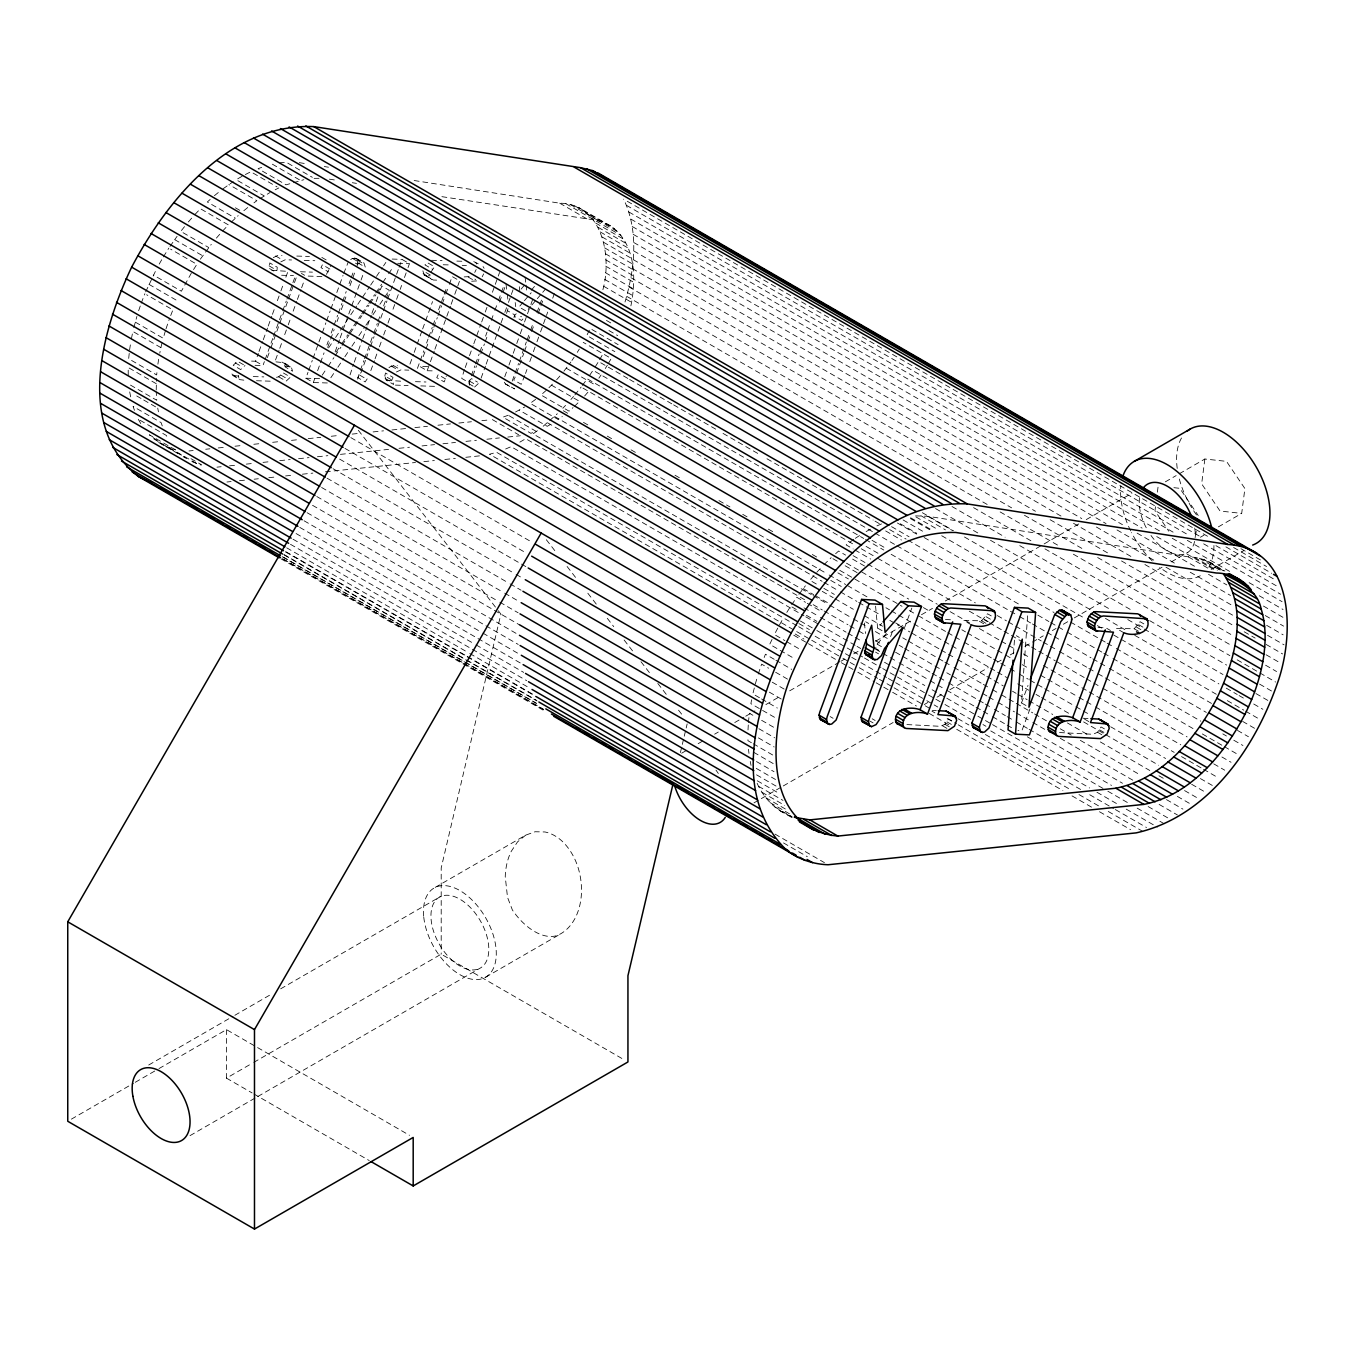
<?xml version="1.0" encoding="UTF-8"?>
<svg xmlns="http://www.w3.org/2000/svg" width="1355" height="1355" viewBox="0 0 1355 1355"><rect width="100%" height="100%" fill="white"/><g stroke="black" fill="none" stroke-linecap="round" stroke-linejoin="round"><path stroke-width="0.75" stroke-dasharray="5 3.75" d="M156.232 390.003L156.486 378.435M602.89 289.682C612.206 256.569 602.433 203.69 559.751 203.199L411.801 180.164M625.011 301.996C634.699 268.883 639.069 231.231 623.622 199.151M630.888 305.857C636.427 278.74 635.834 243.612 610.868 226.082L578.958 207.688M748.011 729.972L748.299 724.485M1013.472 653.855L1014.675 636.969M1025.989 705.515L1021.501 702.94L1027.7 614.442M129.216 353.418L128.657 358.77L156.672 374.945L157.044 371.372M748.4 722.638L749.383 713.238L752.872 715.271M1155.493 506.668L1154.968 510.801L1168.772 531.194M1157.373 492.17L1158.186 485.971M1204.866 459.006L1201.648 483.854L1220.059 511.038L1241.688 513.393L1244.906 488.562L1226.495 461.361L1204.866 459.006L1177.935 474.555M1195.55 536.207L1196.346 530.008M129.606 349.844L130.724 342.544M157.891 364.19L159.009 356.89M131.384 338.869L132.875 331.45L160.889 347.625L159.771 353.181M751.652 699.756L750.856 703.652L775.365 717.794M357.161 265.851L357.822 262.87L356.45 258.517L352.419 258.382L350.115 260.025M469.457 385.193L469.829 379.756M506.533 313.445L508.718 306.281M514.002 317.748L514.646 314.868L507.177 310.549M384.82 375.962L385.498 373.015L392.967 377.334L392.289 380.281L393.661 384.498L386.192 380.179L384.82 375.962L392.289 380.281M273.846 271.034L269.357 268.442L269.781 262.921L277.25 267.223L276.827 272.762M350.064 374.878L353.57 364.122M357.534 379.197L359.634 372.337M445.66 378.993L438.19 374.674L436.75 377.605L444.22 381.924L446.337 376.046M326.436 274.371L330.603 266.037M680.413 752.584L681.853 746.436M682.327 744.386L683.784 738.255M684.258 736.205L685.698 730.057M686.189 728.008L687.154 723.926M133.823 327.707L136.889 316.426M160.889 347.625L162.295 342.002M754.312 687.984L752.838 693.896L759.833 697.944M165.446 330.705L163.227 338.259L135.212 322.084M755.294 684.038L757.631 676.094M138.65 310.752L140.581 305.078M166.004 328.825L169.24 319.357M758.224 674.113L761.612 664.153L768.607 668.201M251.556 361.108L255.502 361.226L258.331 353.418M259.025 351.453L262.565 341.697M263.276 339.749L267.511 328.029M268.205 326.064L271.745 316.308M272.44 314.343L274.557 308.483M277.385 300.675L280.214 292.866M280.908 290.902L283.026 285.041M285.854 277.233L287.971 271.373L270.424 270.238M255.079 365.291L262.972 365.545L264.377 361.633M265.089 359.685L272.863 338.191M273.558 336.243L282.026 312.802M282.738 310.837L286.261 301.081M286.972 299.116L295.441 275.692M267.358 357.652L270.187 349.844M270.881 347.879L287.819 300.996M288.53 299.049L296.288 277.555M275.522 360.007L279.062 350.234M279.774 348.286L281.891 342.425M284.702 334.617L287.531 326.809M288.242 324.844L290.36 318.984M293.171 311.176L296.711 301.403M297.406 299.455L300.946 289.682M301.64 287.734L303.757 281.874M327.334 382.974L313.327 382.533L305.874 378.214L308.008 372.286M308.72 370.305L312.294 360.43M313.005 358.448L321.592 334.719M322.304 332.737L325.878 322.863M326.589 320.881L330.163 310.989M330.874 309.008L343.018 275.404M343.73 273.422L348.066 262.514M313.327 382.533L314.767 378.57M317.629 370.66L319.763 364.732M320.474 362.75L324.048 352.876M326.911 344.966L328.333 341.003M331.196 333.093L333.347 327.165M334.058 325.183L337.632 315.309M338.344 313.327L341.917 303.435M342.629 301.454L346.203 291.579M349.065 283.669L350.488 279.706M351.199 277.741L354.062 269.831M327.673 347.456L334.143 329.536M337.022 321.575L338.462 317.595M341.325 309.634L343.493 303.672M344.204 301.674L347.083 293.713M349.963 285.753L352.114 279.774M352.842 277.792L355.721 269.831M335.142 351.775L339.444 339.834M340.173 337.835L348.083 315.935M348.794 313.954L360.311 282.094M361.023 280.112L363.191 274.133M354.282 362.158L357.805 352.385M358.516 350.437L362.039 340.664M362.75 338.716L366.985 326.995M367.696 325.048L371.219 315.275M371.931 313.327L375.454 303.554M376.165 301.606L379.688 291.833M380.399 289.885L381.805 285.973L389.275 290.275L386.463 298.1M360.345 370.372L363.868 360.616M364.58 358.652L373.048 335.21M373.743 333.262L377.283 323.489M377.994 321.542L380.806 313.733M383.634 305.908L385.752 300.048M365.477 360.379L361.192 372.252L357.72 377.605L365.189 381.924L368.662 376.571M366.206 358.398L369.779 348.489M370.491 346.507L374.065 336.616M374.793 334.634L382.669 312.836M383.38 310.854L386.954 300.962M387.666 298.981L398.404 269.272M399.115 267.291L401.978 259.364L409.447 263.683L408.024 267.646M370.813 370.626L374.387 360.718M375.098 358.753L378.672 348.845M379.4 346.863L382.974 336.955M383.685 334.973L387.259 325.081M387.987 323.1L390.138 317.155M393.001 309.228L395.863 301.318M396.575 299.336L399.437 291.41M400.148 289.428L401.588 285.465M404.451 277.538L407.313 269.628M409.955 364.105L413.478 354.349M414.19 352.385L421.947 330.908M422.658 328.943L432.533 301.606M417.425 368.425L419.542 362.564M420.236 360.616L423.776 350.843M426.605 343.035L428.011 339.123M428.722 337.175L432.245 327.402M432.956 325.454L435.768 317.629M438.597 309.821L443.542 296.152M444.237 294.187L447.065 286.379M423.217 356.619L425.335 350.759M426.046 348.811L428.858 341.003M431.686 333.195L433.092 329.282M433.803 327.334L437.326 317.561M438.038 315.613L441.561 305.84M442.272 303.893L445.101 296.068M445.795 294.12L448.624 286.312M449.335 284.347L452.163 276.539L459.633 280.841L454.687 294.526M427.706 366.646L419.694 366.392L427.164 370.711L434.21 351.165M434.921 349.217L450.453 306.247M451.147 304.282L453.976 296.474M464.511 369.492L461.699 378.384L469.169 382.703M465.222 367.51L468.796 357.618M469.524 355.637L473.098 345.728M473.81 343.747L480.974 323.947M481.686 321.965L484.548 314.038M485.259 312.057L488.122 304.147M492.424 292.257L494.558 286.312M495.286 284.33L499.572 272.457M471.269 375.792L474.843 365.884M475.554 363.902L479.128 354.011M479.856 352.029L482.719 344.102M485.581 336.175L487.004 332.212M487.715 330.247L490.578 322.321M491.306 320.339L494.168 312.412M494.88 310.43L497.742 302.521M498.454 300.539L503.467 286.667M472.929 375.775L476.52 365.816M477.248 363.834L480.127 355.857M480.839 353.875L484.429 343.916M485.158 341.934L488.037 333.957M499.538 302.114L502.417 294.154M503.145 292.155L505.296 286.176M481.11 378.096L485.429 366.155M486.157 364.156L504.128 314.394M504.856 312.395L507.735 304.435M508.447 302.436L510.615 296.474M511.326 294.475L513.494 288.496M504.738 376.775L508.277 366.985M508.989 365.037L512.512 355.247M513.223 353.299L516.052 345.474M516.763 343.509L519.592 335.684M520.286 333.736L523.826 323.964M524.537 321.999L530.195 306.349M530.889 304.401L533.023 298.523M512.207 381.094L514.324 375.216M515.035 373.269L518.575 363.479M519.287 361.531L526.35 341.968M527.061 340.003L529.89 332.178M530.584 330.23L532.718 324.353M536.953 312.615L539.07 306.755M539.781 304.79L541.898 298.93M516.611 373.133L523.775 353.333M524.487 351.351L527.349 343.442M528.06 341.46L530.923 333.533M531.634 331.552L533.785 325.607M538.087 313.733L540.239 307.788M540.95 305.807L543.812 297.88M524.792 375.471L521.235 384.278L513.765 379.976L515.188 377.096M525.52 373.489L526.943 369.525M529.805 361.616L532.667 353.689M533.379 351.707L536.241 343.78M536.97 341.799L539.832 333.889M540.543 331.907L547.691 312.09M552.705 298.236L555.567 290.309M886.373 633.513L877.092 644.116L875.516 648.368L881.478 651.823M890.591 636.545L893.487 628.754M904.479 627.89L911.83 608.09M1021.501 702.94L1028.005 685.427M1030.003 708.834L1021.941 730.582L1017.961 730.379M141.225 303.181L144.866 293.73M170.696 315.579L172.881 309.905L146.628 294.746M764.169 657.531L765.44 654.211L774.196 659.275M145.679 291.85L156.265 269.543M589.323 330.23L586.817 335.464L614.831 351.639M772.045 639.441L769.708 644.336L778.464 649.384M474.741 272.457L476.164 269.594M482.211 276.776L483.633 273.896M430.992 272.067L434.515 266.766L427.045 262.447L424.962 264.886L432.431 269.188M971.23 624.774L963.761 620.455L981.613 620.81L987.507 613.747L994.977 618.066M1123.837 632.734L1116.368 628.432L1134.203 628.771L1140.097 621.725L1147.566 626.027M906.902 724.569L940.455 726.331L944.926 724.298L948.466 718.98L955.936 723.299M1059.508 732.547L1093.062 734.291L1097.516 732.259L1101.056 726.957L1108.526 731.26M777.77 628.127L774.383 634.547L784.884 640.61M159.213 264.089L162.312 258.686M191.36 273.066L181.384 291.223L153.369 275.048M599.587 359.736L602.687 354.332M608.31 363.563L611.207 358.499L583.209 342.341M779.447 624.909L783.071 618.608M163.345 256.891L168.85 248.117M193.562 269.56L196.865 264.293L170.595 249.134M577.264 352.368L579.33 349.065M595.252 366.799L598.554 361.531L627.839 378.435M605.279 368.526L607.345 365.24M786.815 612.375L790.676 606.227L797.672 610.275M322.202 375.166L326.877 368.17M328.046 366.426L333.889 357.669M335.058 355.925L340.901 347.185M342.07 345.423L349.082 334.939M350.251 333.195L361.937 315.698M363.106 313.954L368.95 305.214M370.118 303.452L375.962 294.713M377.13 292.968L381.805 285.973M330.84 377.723L336.684 368.983M337.852 367.239L343.696 358.482M344.864 356.738L350.708 347.998M351.877 346.253L357.72 337.497M358.889 335.752L364.732 327.012M365.901 325.268L371.744 316.511M372.913 314.767L378.756 306.027M379.925 304.265L389.275 290.275M328.571 347.947L334.414 339.224M335.583 337.48L349.607 316.528M350.776 314.783L356.619 306.061M357.788 304.316L369.492 286.854M370.66 285.109L375.335 278.131M376.504 276.386L382.347 267.663M383.516 265.919L385.853 262.43M336.04 352.266L340.715 345.288M341.883 343.543L347.727 334.804M348.896 333.059L360.582 315.613M361.751 313.869L367.595 305.129M368.763 303.385L374.607 294.662M375.775 292.917L381.636 284.194M382.804 282.45L387.479 275.471M388.648 273.727L393.323 266.732M170.002 246.424L177.082 236.312M200.337 259.178L211.278 244.374M571.946 360.447L574.114 357.246M589.561 375.42L593.05 370.305L873.145 532.007M598.859 378.214L601.044 375.013M791.693 604.737L796.774 597.25L805.531 602.314M563.917 371.185L570.862 362.039M582.379 385.413L587.24 378.824L863.677 538.426M798.908 594.371L805.395 585.817M184.534 226.624L180.74 231.366L208.738 247.542M574.825 394.983L581.16 387.056M516.204 313.75L514.155 316.172L521.624 320.491L523.674 318.052L520.676 316.325M243.477 364.681L237.515 361.226L233.196 365.257L240.665 369.576L244.984 365.528M276.471 377.3L278.69 376.809L283.009 372.761L287.48 375.352M278.69 376.809L286.159 381.111L290.478 377.08M521.116 289.106L525.13 284.364M531.262 290.258L535.259 285.499M473.098 386.175L467.136 382.72L471.489 378.638L477.468 382.093M474.606 387.039L478.959 382.957M523.081 302.233L519.033 306.975L526.502 311.294L530.55 306.552M524.436 300.658L531.194 292.748M531.905 304.96L535.97 300.217M537.325 298.642L541.373 293.883M542.728 292.307L545.438 289.14M188.379 221.932L192.325 217.41M216.394 238.107L220.34 233.568M556.617 379.823L561.546 374.149M570.895 399.505L573.521 396.49M584.632 395.999L588.324 391.747M813.982 575.502L809.85 580.262L816.845 584.31M882.088 630.668L877.617 628.076L881.715 623.385M194.985 214.463L200.405 208.721L228.402 224.896L221.644 232.061M548.944 387.733L555.347 381.161M562.85 408.278L565.56 405.399M816.76 572.318L822.451 566.288M231.18 222.203L238.175 215.631M543.169 426.249L557.328 413.749M574.351 406.432L579.55 401.368L551.536 385.193M823.874 564.781L831.157 557.667M210.161 199.456L207.332 201.98L235.347 218.155M546.336 390.257L541.035 394.983L569.049 411.158L573.029 407.618M835.629 553.704L838.61 551.045L845.605 555.093M214.412 195.679L220.154 191.021M243.849 210.686L248.168 207.179M223.05 188.785L233.246 181.638M253.961 202.827L256.874 200.692L228.86 184.534M535.648 399.352L530.195 403.35L558.209 419.525L562.291 416.527M537.393 430.704L533.04 433.905L811.289 594.557M853.802 539.307L846.164 544.913L853.176 548.961M357.822 262.87L365.291 267.189L363.919 262.836L359.888 262.701L357.585 264.344L353.096 261.752M273.304 257.619L277.758 255.468L281.992 255.587M280.773 261.921L285.228 259.77L291.562 259.974M388.97 367.679L391.256 366.053L397.405 365.698M396.439 371.981L400.928 369.881L408.82 370.135M525.706 835.137L517.559 841.862L511.157 851.499A56.47 40.87 77.9 0 0 505.246 876.685L507.515 897.332L512.41 910.035A51.49 29.725 60 0 0 556.736 935.628C565.255 932.46 571.59 925.262 575.587 917.284A56.47 40.87 77.9 0 0 581.498 892.115C581.888 874.314 576.231 855.92 563.832 842.844A49.237 35.636 77.9 0 0 544.981 831.97L535.073 831.75L525.706 835.137L434.125 887.999M259.787 198.779L270.052 192.495M855.344 538.308L859.968 535.276M242.037 176.319L236.177 179.724L264.174 195.899M515.561 411.988L524.724 406.957M519.846 442.12L525.723 438.715L805.818 600.417M549.978 424.725L547.234 426.317L519.219 410.142M866.133 531.567L873.839 527.451M681.667 753.194L687.171 750.026M698.147 743.675L703.635 740.508M714.627 734.173L718.285 732.056M734.766 722.537L743.912 717.252M745.741 716.202L754.904 710.918M765.88 704.583L780.531 696.114M789.677 690.83L839.118 662.307M840.947 661.24L844.605 659.123M853.752 653.838L859.256 650.671M875.72 641.169L912.338 620.014M921.485 614.73L932.477 608.395M945.299 600.993L1042.317 544.981M1044.146 543.931L1078.936 523.843M1086.253 519.609L1132.018 493.186M148.711 1065.013L233.026 1016.335M234.855 1015.285L271.508 994.113M280.671 988.828L440.138 896.756M1165.368 481.821L1176.14 475.605M71.392 1119.145L133.434 1083.339M135.246 1082.289L157.146 1069.654M158.975 1068.587L226.471 1029.631L255.756 1046.534M226.471 1029.631L226.471 1078.14L251.945 1063.421M253.775 1062.371L441.205 954.157L624.282 1059.847M1200.395 537.241L1203.985 535.174M1218.348 526.875L1241.688 513.393M753.973 802.854L759.477 799.687M761.307 798.62L781.445 787.001M783.275 785.951L893.114 722.52M924.229 704.566L927.887 702.449M937.05 697.164L942.538 693.997M949.855 689.763L988.303 667.575M997.449 662.29L1001.125 660.173M1010.271 654.888L1013.93 652.771M1024.922 646.437L1043.231 635.851M1052.378 630.566L1056.036 628.466M1063.37 624.232L1072.516 618.947M1074.346 617.897L1162.217 567.152M1171.364 561.868L1187.844 552.366M190.022 1135.642L256.01 1097.533M257.84 1096.483L479.619 968.435A40.938 23.628 60 0 0 468.339 905.53A40.938 23.628 60 0 0 431.686 923.839A40.938 23.628 60 0 0 479.619 968.435M485.632 977.192L561.038 933.663M1211.116 569.456L1243.636 550.689M245.34 174.541L250.811 171.763L277.081 186.922M275.167 189.785L278.825 187.939M505.618 448.996L511.072 446.659L803.972 615.78M876.922 525.892L882.647 523.437M261.684 167.393L258.094 168.647L286.091 184.822L303.859 179.707M464.172 276.911L470.405 276.539M471.642 281.23L477.875 280.858L474.894 279.13M279.316 162.888L286.108 162.177L312.361 177.336M188.972 450.978L193.155 450.538M205.706 449.25L209.89 448.81M218.257 447.946L226.624 447.082M234.991 446.218L241.275 445.558M253.825 444.271L260.109 443.61M272.66 442.306L278.944 441.662M291.494 440.358L299.861 439.494M308.229 438.63L320.779 437.326M331.247 436.259L339.614 435.378M352.164 434.091L360.532 433.227M373.099 431.923L383.55 430.839M391.917 429.975L406.568 428.451M414.935 427.587L427.486 426.3M437.953 425.216L450.504 423.912M458.871 423.048L471.438 421.744M481.889 420.66L490.256 419.796M216.969 467.153L221.153 466.713M229.537 465.849L235.804 465.205M246.271 464.121L252.538 463.461M263.006 462.377L271.373 461.513M279.74 460.649L290.207 459.565M298.574 458.701L309.042 457.617M317.409 456.754L327.876 455.67M340.427 454.365L388.546 449.386M399.014 448.302L409.464 447.235M422.032 445.93L434.582 444.626M442.95 443.763L455.5 442.458M465.968 441.374L476.418 440.29M486.885 439.223L499.436 437.919M507.803 437.055L520.371 435.751M226.929 482.007L231.112 481.567M239.496 480.703L245.78 480.06M254.164 479.196L258.348 478.755M268.832 477.671L275.116 477.028M285.6 475.944L293.984 475.063M302.368 474.199L312.836 473.115M325.403 471.811L415.511 462.495M423.895 461.632L434.379 460.548M444.846 459.464L455.331 458.38M465.798 457.296L480.466 455.771M314.106 178.352L319.052 178.301M1220.127 570.133C1211.878 561.546 1200.09 557.074 1188.301 556.837L927.853 516.306L914.032 515.815L938.541 529.957M296.779 256.061L309.448 256.451M392.137 259.059L401.978 259.364M431.5 260.296L442.069 260.634M456.855 261.092L463.19 261.295M304.248 260.363L314.8 260.702M397.625 263.31L409.447 263.683M443.204 264.75L449.538 264.936M462.207 265.343L466.442 265.478M300.42 271.762L312.446 272.135M430.314 275.031L422.845 270.712L424.166 275.065L429.874 275.844M281.637 275.251L293.476 275.624M321.914 276.522L305.874 276.014L301.403 273.422M424.166 275.065L433.397 280.028L439.325 280.214M275.963 361.87L283.788 362.683L291.257 366.985L292.595 371.202L285.126 366.9L283.788 362.683M285.431 366.24L291.257 366.985M427.164 370.711L433.16 370.897M238.446 376.097L232.45 375.352L231.349 373.624L239.92 379.654L245.916 380.416M253.233 376.571L263.802 376.893M305.874 378.214L319.865 378.655M400.64 381.195L386.192 380.179M415.426 381.67L425.995 381.991M256.468 380.738L273.371 381.28M395.423 385.108L408.109 385.514M420.778 385.904L437.682 386.446M945.451 619.506L953.412 619.913M1098.041 627.467L1106.002 627.89L1110.49 630.482M932.409 710.376L936.322 710.596M1083.035 718.252L1088.912 718.557M441.899 196.661L593.863 219.883L602.823 222.068L610.868 226.082M1173.904 487.681L1179.815 488.325L1198.227 515.51M299.286 162.668L305.536 163.633M324.302 166.546L328.469 167.207M329.384 179.165L335.634 180.13M352.3 182.722L356.467 183.365M165.7 446.218L175.202 449.572M191.868 461.598L201.268 465.155M504.314 382.212L505.398 383.939L514.68 388.868L512.868 388.241M473.759 261.634L478.552 263.988M791.235 816.303C775.738 810.713 763.543 797.976 757.022 783.021M175.574 449.962L149.321 434.803L163.853 445.422M1240.926 548.673L1262.894 561.36M1233.626 547.522L1266.586 566.542M627.28 201.268L1207.61 536.309M1225.919 546.878L1271.684 573.301M626.45 205.333L1201.275 537.207M1215.926 545.659L1274.513 579.483M628.822 211.956L1189.013 535.377M1203.663 543.846L1278.714 587.172M630.736 219.019L1176.292 533.989M1187.268 540.34L1280.627 594.235M632.192 226.488L1161.269 531.939M1172.244 538.274L1230.831 572.098M1249.141 582.667L1282.084 601.688M1208.474 561.597L1224.903 571.065M1204.036 559.7L1223.531 570.862M1199.361 558.277L1220.381 570.421M1194.466 557.362L1217.23 570.489M633.175 234.313L1142.096 528.128M1156.747 536.597L1213.504 569.354M1259.269 595.777L1283.066 609.513M1188.301 556.837L1209.304 568.965M574.808 205.909L614.493 228.741M589.848 215.648L617.863 231.824M570.438 204.571L598.453 220.746M633.683 242.46L1122.465 524.673M1137.116 533.125L1195.686 566.949M1208.508 574.334L1226.817 584.92M1263.436 606.058L1283.575 617.677M565.865 203.707L620.929 235.313M595.675 223.033L623.69 239.208M559.751 203.199L587.748 219.358M598.131 227.318L626.146 243.477M633.7 250.912L1106.019 523.606M1116.994 529.941L1175.581 563.765M1190.232 572.233L1230.492 595.472M1265.282 615.56L1283.592 626.129M600.248 231.942L628.263 248.117M602.027 236.922L630.041 253.097M603.466 242.223L631.481 258.382M633.242 259.635L1081.764 518.575M1096.398 527.027L1154.985 560.851M1165.961 567.203L1233.711 606.312M1266.654 625.332L1283.134 634.834M604.567 247.813L632.565 263.988M632.311 268.561L1062.523 516.949M1073.499 523.284L1132.086 557.108M1144.89 564.51L1234.591 616.305M1267.552 635.326L1284.032 644.828M605.295 253.673L633.31 269.848M605.668 259.787L633.683 275.963M630.905 277.69L1035.474 511.275M1050.125 519.727L1108.712 553.551M1121.517 560.953L1235.015 626.484M1244.178 631.769L1255.153 638.103M1266.146 644.438L1282.626 653.957M605.685 266.139L633.7 282.297M605.346 272.66L633.361 288.835M629.025 286.955L1011.626 507.854M1024.448 515.256L1083.035 549.08M1097.669 557.532L1233.152 635.749M1266.095 654.77L1280.746 663.222M604.635 279.367L632.649 295.542M626.688 296.322L987.338 504.551M1000.142 511.936L1058.729 545.76M1073.38 554.229L1230.814 645.115M1265.587 665.203L1276.579 671.538M603.585 286.21L631.599 302.368M973.567 507.634L1033.967 542.525M1044.959 548.86L1229.849 655.617M1237.183 659.834L1275.631 682.039M952.04 506.533L1005.122 537.19M1019.773 545.642L1133.271 611.173M1149.751 620.692L1226.631 665.085M1259.591 684.106L1272.396 691.507M1138.623 624.655L1146.093 628.974M935.577 508.582L979.513 533.955M990.488 540.289L1111.32 610.055M1127.783 619.574L1142.434 628.026M1144.264 629.076L1222.989 674.519M1255.933 693.557L1268.754 700.958M606.43 320.424L613.425 324.472M1136.523 627.128L1143.993 631.43M1134.203 628.771L1140.182 632.226M608.937 330.535L617.694 335.6M922.365 512.698L953.48 530.669M964.472 537.003L1090.792 609.936M1105.426 618.388L1125.565 630.024M1134.728 635.309L1218.924 683.919M1226.258 688.154L1237.234 694.488M1239.063 695.555L1244.567 698.723M1253.714 704.007L1262.877 709.292M927.853 516.306L952.362 530.449M920.96 515.73L945.468 529.873M591.898 329.502L618.151 344.661M910.594 517.762L932.562 530.449M941.708 535.733L1084.508 618.185M1097.33 625.57L1102.818 628.754M1113.793 635.088L1119.298 638.256M1121.127 639.323L1216.316 694.268M1227.308 700.62L1243.771 710.139M1245.601 711.189L1260.252 719.64M910.408 518.559L929.666 529.686M903.091 519.947L924.093 532.075M900.279 523.758L916.759 533.277M924.076 537.495L1054.055 612.545M1070.535 622.064L1105.324 642.135M1107.154 643.202L1114.471 647.419M1116.3 648.486L1211.505 703.431M1242.62 721.402L1255.441 728.804M897.383 522.979L916.641 534.107M468.186 277.047L475.656 281.349M272.372 164.192L300.387 180.367M891.573 526.655L909.07 536.766M629.668 379.502L671.775 403.807M673.604 404.857L715.711 429.162M723.028 433.397L759.647 454.535M766.964 458.769L873.145 520.066M874.974 521.116L882.308 525.35M889.625 529.585L906.105 539.087M907.935 540.154L1019.604 604.618M1037.913 615.187L1048.889 621.538M1050.718 622.589L1065.369 631.04M1067.198 632.107L1101.988 652.178M1103.817 653.245L1111.134 657.463M1112.963 658.53L1206.34 712.425M1237.454 730.396L1248.446 736.73M885.662 530.94L901.431 540.035M874.974 533.074L895.113 544.693M896.942 545.76L1008.611 610.224M1010.44 611.274L1017.774 615.509M1019.604 616.559L1030.579 622.91M1032.408 623.961L1045.23 631.362M1047.059 632.412L1052.547 635.597M1054.376 636.647L1059.881 639.814M1067.198 644.048L1090.995 657.785M1092.824 658.852L1107.475 667.304M1109.305 668.354L1200.835 721.199M1222.803 733.885L1226.461 736.002M1233.795 740.22L1242.942 745.504M423.099 273.287L431.635 279.384M425.927 275.709L433.397 280.028M872.01 540.323L886.018 548.419M865.506 539.476L883.816 550.045M891.133 554.28L975.346 602.89M997.314 615.577L1006.477 620.861M1008.306 621.928L1013.794 625.095M1015.623 626.146L1041.25 640.949M1043.079 641.999L1048.584 645.166M1050.413 646.233L1057.73 650.451M1059.559 651.518L1087.015 667.371M1088.861 668.422L1096.178 672.656M1098.007 673.706L1103.495 676.873M1105.324 677.94L1193.196 728.668M1202.359 733.953L1222.498 745.589M1224.327 746.639L1238.961 755.091M566.288 368.221L594.303 384.397M866.065 546.387L878.311 553.467M986.034 616.694L993.503 620.996M1016.318 635.715L1019.299 637.443M983.933 619.15L991.403 623.469M582.989 388.123L853.938 544.541M861.255 548.775L875.906 557.227M877.735 558.294L952.785 601.62M969.265 611.139L987.575 621.708M989.404 622.758L1002.226 630.16M1004.055 631.21L1009.543 634.377M1011.372 635.444L1029.681 646.013M1031.511 647.063L1036.998 650.248M1038.828 651.298L1044.332 654.465M1046.162 655.532L1055.308 660.817M1057.137 661.867L1084.593 677.72M1086.439 678.77L1091.927 681.955M1093.756 683.005L1101.073 687.239M1102.902 688.289L1187.116 736.9M1221.905 756.988L1231.051 762.272M356.45 258.517L363.919 262.836M354.637 257.873L362.107 262.193M357.551 260.312L365.02 264.615M981.613 620.81L989.082 625.112M352.419 258.382L359.888 262.701M979.428 621.284L985.407 624.723M854.92 549.978L870.672 559.073M853.091 555.635L865.896 563.036M867.742 564.087L937.304 604.245M950.109 611.647L970.248 623.283M979.411 628.568L999.55 640.187M1001.379 641.237L1014.184 648.639M1023.347 653.923L1030.664 658.157M1043.486 665.559L1080.087 686.697M1081.917 687.747L1087.421 690.915M1089.251 691.982L1180.781 744.827M1213.724 763.847L1224.717 770.182M852.617 559.124L864.863 566.204M321.829 257.416L327.791 260.871M235.414 207.806L240.665 210.838M846.519 563.189L908.765 599.13M923.416 607.582L930.733 611.816M961.864 629.77L965.522 631.887M967.351 632.954L1003.953 654.092M1005.8 655.143L1013.117 659.377M1022.263 664.661L1029.597 668.879M1040.572 675.23L1046.06 678.398M1047.906 679.448L1077.191 696.368M1079.02 697.418L1093.671 705.87M1095.501 706.937L1174.209 752.381M1181.543 756.615L1201.682 768.234M1203.511 769.284L1218.145 777.753M832.918 558.683L838.169 561.715M845.164 565.763L857.427 572.826M329.892 269.069L322.422 264.75L321 267.613L328.469 271.932M563.324 410.768L570.641 414.986M583.463 422.387L588.951 425.555M607.26 436.124L614.577 440.358M631.057 449.86L638.391 454.094M674.993 475.232L682.327 479.467M718.929 500.605L729.922 506.939M742.726 514.341L750.06 518.575M768.37 529.144L773.857 532.312M812.306 554.5L817.793 557.667M839.761 570.353L902.007 606.295M909.324 610.529L916.641 614.747M918.47 615.814L945.942 631.667M947.772 632.717L953.259 635.885M955.089 636.952L962.406 641.169M964.252 642.236L991.708 658.09M993.537 659.14L999.025 662.307M1000.854 663.374L1008.188 667.592M1010.017 668.659L1017.334 672.876M1019.163 673.943L1028.326 679.228M1030.156 680.278L1042.96 687.679M1044.79 688.73L1074.092 705.65M1075.921 706.7L1081.409 709.868M1083.238 710.935L1090.555 715.152M1110.694 726.788L1165.622 758.495M1200.395 778.566L1213.216 785.968M837.881 572.86L848.382 578.924M505.398 383.939L511.377 387.378M1084.525 719.115L1089.014 721.707M1099.583 729.871L1107.052 734.173M554.568 416.459L827.329 573.944M829.158 574.994L845.639 584.513M847.468 585.563L869.436 598.249M885.916 607.751L889.574 609.869M891.404 610.936L896.891 614.103M898.721 615.153L942.657 640.525M944.503 641.576L949.99 644.76M951.82 645.81L959.137 650.044M960.966 651.094L988.439 666.948M990.268 667.998L995.756 671.182M997.585 672.232L1006.731 677.517M1017.724 683.852L1028.699 690.203M1036.033 694.421L1039.692 696.538M1041.521 697.605L1070.806 714.508M1083.627 721.91L1103.766 733.529M1105.595 734.596L1158.677 765.236M1191.638 784.274L1206.289 792.726M275.624 255.96L283.093 260.279M1097.516 732.259L1104.986 736.578M830.751 580.397L841.252 586.461M895.655 622.91L901.617 626.349M547.488 422.76L822.079 581.295M823.925 582.345L838.559 590.814M840.388 591.864L856.868 601.383M858.697 602.433L880.665 615.119M889.829 620.404L898.975 625.688M900.804 626.738L909.95 632.023M911.796 633.09L939.252 648.943M941.081 649.994L946.569 653.161M948.398 654.228L955.732 658.445M957.562 659.512L985.017 675.366M986.846 676.416L992.334 679.583M994.164 680.65L1003.327 685.935M1012.473 691.219L1016.131 693.337M1017.961 694.387L1027.124 699.671M1028.953 700.721L1052.75 714.475M1067.401 722.926L1089.369 735.613M1100.345 741.947L1149.785 770.487M1158.932 775.771L1164.419 778.939M1184.558 790.575L1197.38 797.96M469.44 381.077L476.909 385.379M269.103 265.885L276.572 270.187M823.857 588.358L834.358 594.422M822.231 591.356L833.206 597.691M835.036 598.741L853.345 609.31M864.321 615.661L882.63 626.23M902.769 637.849L906.427 639.966M908.257 641.017L943.046 661.105M944.875 662.172L952.192 666.389M954.039 667.456L981.494 683.31M983.323 684.36L990.641 688.594M992.47 689.644L999.804 693.879M1001.633 694.929L1007.121 698.096M1008.95 699.163L1014.438 702.33M1016.267 703.38L1032.747 712.899M1034.576 713.95L1047.398 721.351M1060.203 728.753L1071.195 735.088M1080.342 740.372L1140.758 775.263M1177.376 796.401L1192.027 804.853M865.693 621.759L868.691 623.486M803.176 588.595L813.678 594.659M815.439 595.675L827.685 602.738M813.119 595.624L827.77 604.076M829.599 605.126L851.567 617.812M853.396 618.862L858.901 622.047M860.73 623.097L868.047 627.331M875.364 631.549L888.186 638.95M899.161 645.302L902.837 647.402M904.666 648.469L939.438 668.54M946.772 672.774L950.431 674.892M952.26 675.942L987.033 696.03M988.879 697.08L996.196 701.314M998.025 702.364L1014.505 711.883M1016.335 712.933L1030.969 721.385M1032.815 722.452L1045.62 729.854M1060.271 738.306L1133.491 780.582M1166.452 799.602L1182.915 809.121M813.135 604.652L822.282 609.936M824.111 610.986L847.925 624.723M849.754 625.79L857.071 630.007M858.901 631.074L866.218 635.292M875.381 640.576L882.698 644.811M895.52 652.212L901.007 655.38M902.837 656.43L930.292 672.283M932.121 673.35L937.626 676.518M939.455 677.585L946.772 681.802M948.602 682.869L983.391 702.94M985.221 704.007L992.538 708.225M994.367 709.292L1005.359 715.626M1007.188 716.676L1014.505 720.911M1016.335 721.961L1027.327 728.312M1029.156 729.363L1122.516 783.275M1159.135 804.413L1177.444 814.982M492.356 419.576L518.609 434.735M807.275 603.314L821.282 611.41M877.092 644.116L884.561 648.418M393.458 365.562L400.928 369.881M174.643 239.598L202.657 255.773M391.256 366.053L398.726 370.372M803.972 607.853L818.623 616.305M820.452 617.355L846.079 632.158M847.908 633.208L853.396 636.393M855.225 637.443L862.559 641.677M875.364 649.062L880.869 652.246M882.698 653.296L897.332 661.748M899.161 662.815L928.463 679.719M930.292 680.786L944.926 689.238M946.772 690.288L974.228 706.141M976.057 707.208L981.545 710.376M983.374 711.426L990.708 715.66M992.538 716.71L1005.342 724.112M1007.172 725.162L1012.676 728.346M1027.31 736.798L1111.523 785.409M1148.142 806.547L1168.281 818.183M875.55 652.094L878.531 653.821M806.428 615.322L816.93 621.386M805.802 616.83L818.623 624.232M820.452 625.282L855.242 645.37M857.071 646.42L860.73 648.537M884.527 662.273L924.804 685.528M932.121 689.763L944.943 697.164M946.772 698.215L976.057 715.118M977.887 716.185L990.708 723.587M992.538 724.637L1106.036 790.168M1107.865 791.218L1128.004 802.854M1137.167 808.139L1164.623 823.992M385.091 378.468L392.56 382.771M982.968 724.552L985.966 726.28M800.365 621.013L815.016 629.465M816.845 630.515L851.634 650.603M853.464 651.653L862.61 656.938M864.439 658.005L880.919 667.507M882.749 668.574L888.236 671.741M890.066 672.791L895.57 675.976M897.4 677.026L926.685 693.929M928.514 694.996L934.002 698.164M935.831 699.214L943.165 703.448M944.994 704.498L970.62 719.302M990.759 730.921L1089.606 788M1096.94 792.235L1118.908 804.921M1126.225 809.138L1157.356 827.109M798.891 623.537L809.392 629.601M796.842 625.654L496.608 452.316L489.511 454.23L809.884 639.204M798.671 626.704L813.305 635.156M815.134 636.223L849.924 656.294M851.753 657.361L859.07 661.579M860.899 662.646L886.543 677.432M888.372 678.499L893.86 681.667M895.689 682.717L924.974 699.637M926.82 700.687L932.308 703.855M934.137 704.922L937.795 707.039M957.934 718.658L968.91 724.993M985.39 734.512L1080.596 789.474M1089.742 794.758L1113.539 808.495M1115.368 809.562L1146.499 827.515M359.753 375.183L367.222 379.485M811.713 640.254L840.998 657.175M842.844 658.225L848.332 661.392M850.161 662.46L857.478 666.677M859.307 667.744L877.617 678.313M879.446 679.363L892.267 686.765M894.097 687.815L923.382 704.736M925.211 705.786L930.716 708.953M947.179 718.472L956.342 723.756M958.171 724.806L1069.84 789.288M1078.986 794.572L1099.125 806.191M1108.288 811.476L1143.061 831.563M931.935 711.138L934.916 712.865M795.216 634.005L803.955 639.069M946.993 721.893L954.462 726.212M793.776 635.224L806.598 642.626M808.427 643.693L839.541 661.647M841.37 662.714L846.875 665.881M848.704 666.948L856.021 671.165M857.851 672.232L874.331 681.734M876.16 682.801L890.811 691.253M892.64 692.303L916.437 706.04M929.259 713.441L949.381 725.077M956.715 729.295L1062.896 790.609M1072.042 795.893L1092.181 807.512M1099.498 811.747L1130.629 829.7M944.926 724.298L952.396 728.6M942.623 725.874L950.092 730.193M786.645 641.626L798.891 648.706M148.931 284.347L176.929 300.522M281.976 362.056L289.445 366.375M284.872 364.393L292.341 368.712M780.209 650.4L794.216 658.479M775.941 660.275L791.71 669.37M280.976 375.183L288.446 379.502M255.502 361.226L262.972 365.545M872.18 718.777L875.161 720.504M870.096 721.165L873.077 722.893M775.619 672.249L787.865 679.312M235.211 362.835L242.681 367.154M350.793 437.597L532.024 542.237M772.231 682.192L784.477 689.272M830.124 716.575L833.122 718.302M232.45 375.352L239.92 379.654M769.301 692.134L781.547 699.197M344.932 448.37L526.18 553.009M761.578 698.96L777.347 708.055M339.631 459.108L526.35 566.915M333.042 468.711L514.273 573.351M516.103 574.401L523.437 578.636M761.629 720.318L775.636 728.414M327.029 478.18L508.277 582.819M510.107 583.886L521.082 590.221M758.902 728.719L774.654 737.814M156.215 383.668L128.2 367.493L128.234 375.945M758.41 737.882L774.179 746.978M321.609 487.478L502.857 592.101M504.687 593.168L519.321 601.62M751.432 742.726L747.943 740.711L747.926 737.154M753.194 743.743L774.196 755.87M130.487 385.108L156.74 400.267L156.232 392.12M316.782 496.523L498.03 601.163M499.86 602.23L518.152 612.799M136.72 395.965L141.97 398.997M143.715 400.013L155.96 407.076M753.719 752.313L774.721 764.44M312.548 505.313L519.016 624.57M756.496 761.561L774.01 771.673M756.276 768.404L775.534 779.515M307.094 512.698L517.61 634.242M756.547 774.823L777.55 786.95M140.039 420.27L166.292 435.429L167.918 438.275M757.293 780.785L778.295 792.912M304.062 520.777L518.237 644.438M758.512 786.273L783.021 800.415M190.97 458.668L201.472 464.731M169.375 447.794L197.39 463.969M153.809 438.918L185.042 457.448M158.654 442.458L181.418 455.602M183.162 456.618L186.668 458.634M761.95 792.269L784.697 805.412M299.794 527.4L481.025 632.023M482.854 633.09L519.473 654.228M765.829 797.722L786.832 809.85M770.131 802.634L789.389 813.745M774.84 806.953L792.353 817.065M779.938 810.697L792.421 817.861M296.101 533.548L521.285 663.543M293.019 539.205L474.25 643.845M476.079 644.895L523.674 672.385M290.495 544.32L526.655 680.667M286.701 547.827L467.949 652.466M469.779 653.516L530.195 688.391M286.21 551.908L465.612 655.481M467.441 656.531L535.174 695.64M775.009 834.104L824.433 862.644M285.295 551.773L536.089 696.572M283.754 554.398L464.985 659.038M466.814 660.088L536.394 700.247M783.529 842.946L807.326 856.682M284.414 555.093L463.816 658.666M465.646 659.733L537.037 700.958M283.432 557.176L536.072 703.042M282.196 556.702L536.665 703.601M283.466 559.209L462.885 662.781M464.714 663.831L543.423 709.292M282.314 558.667L461.716 662.239M463.546 663.306L544.1 709.8M281.044 558.87L543.846 710.545M257.586 1047.584L409.532 1135.321M226.471 1078.14L252.098 1092.926M253.927 1093.993L369.254 1160.574M546.353 539.747L555.431 551.451M567.084 566.475L577.45 579.855M587.833 593.219L596.894 604.906M607.277 618.27L613.747 626.637M624.113 640L633.192 651.687M640.966 661.714L650.044 673.418M657.819 683.445L668.184 696.809M678.55 710.172L683.75 716.863M358.33 430.263L496.98 609.073M498.284 610.749L500.876 614.086L441.205 867.911L441.205 954.157M483.041 266.562L484.108 268.324M475.571 262.26L476.638 264.005M138.278 419.254L141.547 424.945M162.278 425.927L161.093 422.608L133.078 406.449L135.466 413.072M750.264 761.442L751.026 765.372M157.722 408.092L158.45 411.818M129.707 391.917L130.791 397.523M748.468 749.281L748.976 753.397M525.079 277.182L525.808 283.127M526.045 285.092L527.01 293.019M519.304 286.735L519.778 290.681M515.205 302.572L515.696 306.586M506.025 284.194L507.007 292.223M507.244 294.238L508.227 302.267M238.548 375.437L238.819 377.943M864.422 622.995L865.506 633.462M875.567 606.108L877.617 628.076M1194.585 541.424A39.617 22.866 60 0 1 1150.531 534.818M1146.228 527.756A39.617 22.866 60 0 1 1139.928 495.676M1194.72 528.043A39.617 22.866 60 0 1 1195.144 537.579M715.965 770.114A39.617 22.866 60 0 1 718.319 773.502M1200.259 575.723A66.022 38.109 60 0 1 1159.643 567.338M1152.258 560.936A66.022 38.109 60 0 1 1131.51 532.566M1130.646 530.838A66.022 38.109 60 0 1 1120.873 485.734M1213.945 545.506A66.022 38.109 60 0 1 1207.678 568.846M1196.516 514.917A66.022 38.109 60 0 1 1178.596 476.045M1177.224 468.407A66.022 38.109 60 0 1 1181.882 437.394M508.277 415.257L502.891 417.154L530.889 433.312L536.292 431.432L508.277 415.257M423.776 917.233A51.49 29.725 60 0 0 482.041 978.75A51.49 29.725 60 0 0 473.81 901.803A51.49 29.725 60 0 0 423.776 917.233"/><path stroke-width="1.5" d="M279.215 557.82L138.261 476.435C74.745 426.181 102.269 328.892 131.655 267.138C167.58 199.388 229.656 123.305 313.767 126.608L580.584 167.681L592.525 170.595L608.107 179.487M785.748 849.314C727.737 791.557 758.58 695.928 791.218 633.005C827.651 569.998 887.779 500.147 967.318 503.925L1227.765 544.456C1295.346 548.623 1294.584 635.834 1277.46 683.089C1254.832 748.722 1207.61 816.963 1136.117 832.885L828.091 864.744C812.814 864.219 797.621 859.07 785.748 849.314L551.417 714.034M794.301 817.234L809.85 819.894L1115.859 788.22C1162.522 778.871 1195.804 738.475 1216.875 698.265C1234.828 660.783 1248.768 611.207 1223.413 573.859C1239.131 581.989 1257.525 589.815 1261.166 609.039C1264.266 619.133 1265.299 629.753 1265.079 640.288C1264.249 666.152 1256.339 691.372 1244.889 714.441C1223.819 754.65 1190.52 795.046 1143.874 804.396L837.864 836.069C758.343 828.227 769.996 722.571 793.454 670.386C821.994 605.295 877.396 530.499 955.851 532.481L1216.316 573.013C1229.798 573.182 1243.162 579.246 1251.41 590.035M1013.015 660.19L1008.035 729.854L1015.505 734.173L1029.41 734.901L1071.212 622.233L1071.957 619.201L1070.704 614.831L1061.456 609.852L1059.22 610.326L1054.749 614.442L1030.173 679.6M1015.505 734.173L1022.297 639.17L988.947 728.008L984.611 731.988L982.409 732.445L973.144 727.466L971.874 723.197L1014.455 607.396L1028.14 608.107L1035.61 612.426L1028.97 707.242L1060.728 621.691L1066.69 614.645L1070.704 614.831M673.181 783.292L627.941 975.719L627.941 1061.964L413.19 1185.947L371.101 1161.642M883.087 621.81L900.889 601.468L914.032 602.162L921.502 606.464L879.632 719.319L876.058 724.62L871.502 726.653L862.288 721.673L861.001 717.354L888.423 642.389M869.758 725.975L868.47 721.656L869.148 718.76L903.124 627.213L884.561 648.418L881.529 655.549L877.142 659.563L873.179 659.36L864.676 653.262L866.59 643.93L866.167 639.746M873.179 659.36L871.926 655.041L874.06 648.249L871.672 625.214L836.103 720.03L831.767 724.01L829.565 724.451L820.317 719.471L819.047 715.152L819.741 712.256L861.611 599.418L875.008 600.113L882.478 604.432L885.086 632.379L908.358 605.787L921.502 606.464M827.786 723.79L826.516 719.471L827.211 716.575L869.08 603.737L882.478 604.432M934.442 614.103C935.204 609.513 938.202 604.279 943.216 603.686L985.153 605.871L994.333 610.851C1000.363 624.706 981.071 629.16 971.23 624.774L937.914 714.593L955.377 716.067L956.647 720.335L954.462 726.212L947.924 730.633L905.987 728.448L896.722 723.468L895.672 721.724C893.809 708.191 910.391 706.124 920.079 709.732L927.548 714.051L960.881 624.232L943.182 622.724L935.712 618.422L934.442 614.103L941.911 618.405L943.182 622.724M941.911 618.405C942.673 613.832 945.671 608.581 950.685 607.989L994.333 610.851M1087.049 622.064C1087.811 617.49 1090.792 612.24 1095.805 611.647L1137.743 613.832L1146.923 618.812C1152.97 632.683 1133.678 637.138 1123.837 632.734L1090.504 722.554L1107.967 724.044L1109.237 728.312L1107.052 734.173L1100.531 738.611L1058.577 736.409L1049.329 731.446L1048.262 729.684C1046.416 716.151 1062.998 714.102 1072.669 717.71L1080.138 722.029L1113.471 632.192L1095.772 630.702L1088.302 626.383L1087.049 622.064L1094.518 626.383L1095.772 630.702M1094.518 626.383C1095.28 621.81 1098.261 616.559 1103.275 615.966L1146.923 618.812M904.192 727.787L903.141 726.043C901.278 712.493 917.86 710.443 927.548 714.051M980.614 731.785L979.343 727.516L980.055 724.552L1021.924 611.715L1035.61 612.426M1056.798 735.765L1055.731 734.004C1053.885 720.47 1070.467 718.404 1080.138 722.029M920.079 709.732L952.684 621.877M1072.669 717.71L1105.274 629.838M413.19 1185.947L413.19 1137.438L254.486 1229.07L67.75 1121.263L67.75 921.807L354.434 425.25M254.486 1229.07L254.486 1029.614L541.17 533.057M1134.254 461.377L1190.266 429.027M865.71 655.041L869.673 655.244M938.27 710.698L946.112 711.104L955.377 716.067M1090.877 718.658L1098.702 719.065L1107.967 724.044M1049.329 731.446L1051.107 732.107M973.144 727.466L982.409 732.445M896.722 723.468L898.517 724.129M1088.302 626.383L1097.55 631.362M935.712 618.422L944.96 623.402M820.317 719.471L829.565 724.451M862.288 721.673L871.502 726.653M151.658 483.108L138.261 476.435M598.046 172.966L1256.796 553.263M611.766 181.604L633.734 194.273M637.392 196.39L741.744 256.637M745.402 258.754L774.687 275.658M778.346 277.775L800.314 290.461M803.989 292.578L816.794 299.98M820.452 302.08L908.324 352.825M912 354.942L966.911 386.649M970.57 388.75L983.391 396.151M987.05 398.268L1091.402 458.515M1095.06 460.632L1124.345 477.536M1128.004 479.653L1149.972 492.339M1153.647 494.456L1259.828 555.753M592.525 170.595L1246.075 547.928M586.698 168.833L1240.248 546.15M580.584 167.681L1234.134 544.998M574.215 167.139L1227.765 544.456M1273.514 574.351L1277.172 576.468M1229.476 573.724L1240.655 580.16M1228.545 573.859L1244.551 583.006M1227.122 574.164L1248.141 586.292M1226.36 578.026L1254.374 594.201M1228.985 582.599L1256.983 598.774M1231.255 587.545L1259.252 603.72M1233.152 592.88L1261.166 609.039M1234.693 598.537L1262.708 614.713M1235.862 604.516L1263.859 620.692M1236.641 610.8L1264.655 626.959M1237.047 617.338L1265.062 633.513M1237.064 624.113L1265.079 640.288M1236.692 631.108L1264.706 647.267M1235.946 638.273L1263.961 654.448M1234.812 645.59L1262.826 661.748M1233.321 653.008L1261.319 669.184M313.767 126.608L967.318 503.925M305.824 125.93L959.374 503.264M1231.441 660.529L1259.456 676.704M297.592 126.032L951.142 503.366M1143.501 618.015L1147.99 620.607M1229.205 668.1L1257.22 684.275M289.106 126.913L942.657 504.229M280.417 128.556L933.968 505.872M1226.631 675.688L1254.628 691.863M271.559 130.961L925.109 508.277M1136.506 631.837L1139.504 633.564M1223.701 683.276L1251.715 699.451M1093.604 612.104L1101.073 616.423M262.565 134.128L916.115 511.445M1091.3 613.713L1098.77 618.032M1220.448 690.813L1248.463 706.971M1089.234 616.169L1096.703 620.488M1087.726 619.167L1095.196 623.486M253.487 138.024L907.037 515.34M1216.875 698.265L1244.889 714.441M1087.252 624.604L1094.721 628.906M1061.456 609.852L1068.926 614.171M1068.756 614.899L1063.235 610.529M1059.22 610.326L1066.69 614.645M244.34 142.648L897.891 519.964M1056.866 611.969L1064.336 616.288M1054.749 614.442L1062.218 618.744M1213.013 705.616L1241.028 721.775M235.177 147.966L888.728 525.283M1208.88 712.815L1236.878 728.99M1014.455 607.396L1021.924 611.715M226.031 153.962L879.581 531.296M1204.46 719.861L1232.474 736.036M1199.819 726.687L1227.816 742.862M216.952 160.618L870.503 537.952M992.402 610.919L995.383 612.629M1194.941 733.292L1222.938 749.467M207.959 167.901L861.509 545.235M1189.842 739.644L1217.857 755.819M199.117 175.777L852.668 553.111M940.997 604.144L948.466 608.446M1184.592 745.707L1212.59 761.883M938.693 605.753L946.163 610.072M936.627 608.209L944.096 612.528M1179.155 751.466L1207.17 767.624M935.136 611.207L942.606 615.509M190.445 184.212L843.996 561.546M934.662 616.627L942.132 620.946M1173.599 756.869L1201.614 773.044M900.889 601.468L908.358 605.787M1098.702 719.065L1106.171 723.384M1109.017 725.789L1100.497 719.725M1167.925 761.917L1195.94 778.092M181.993 193.189L835.544 570.506M1162.167 766.591L1190.164 782.767M861.611 599.418L869.08 603.737M173.779 202.623L827.329 579.957M1156.34 770.86L1184.338 787.035M1056.764 716.88L1064.234 721.182M1054.563 717.32L1062.032 721.639M1150.463 774.721L1178.477 790.897M1052.276 718.912L1059.745 723.214M1050.227 721.3L1057.696 725.619M165.869 212.515L819.419 589.848M1144.585 778.143L1172.6 794.301M1048.753 724.214L1056.223 728.533M1048.042 727.178L1055.511 731.48M1138.725 781.107L1166.723 797.265M1048.262 729.684L1055.731 734.004M1132.882 783.596L1160.896 799.772M158.264 222.813L811.814 600.146M1127.123 785.629L1155.121 801.804M1121.432 787.17L1149.447 803.346M866.59 643.93L874.06 648.249M1115.859 788.22L1143.874 804.396M150.998 233.467L804.548 610.8M865.151 647.826L872.62 652.145M864.456 650.722L871.926 655.041M864.676 653.262L872.146 657.565M867.505 655.718L874.974 660.021M144.138 244.442L797.688 621.759M971.874 723.197L979.343 727.516M972.094 725.721L979.563 730.023M946.112 711.104L953.581 715.406M951.938 715.237L956.427 717.828M137.668 255.672L791.218 633.005M904.175 708.902L911.644 713.221M901.973 709.359L909.425 713.679M131.655 267.138L785.206 644.455M899.669 710.935L907.139 715.254M897.62 713.34L905.089 717.642M896.163 716.253L903.633 720.572M895.452 719.2L902.921 723.519M895.672 721.724L903.141 726.043M126.1 278.757L779.65 656.074M861.001 717.354L868.47 721.656M121.018 290.495L774.586 667.829M861.238 719.878L868.707 724.197M116.462 302.317L348.963 436.547M535.699 544.354L770.013 679.634M819.047 715.152L826.516 719.471M819.267 717.693L826.736 721.995M112.448 314.14L343.103 447.319M531.668 556.177L765.998 691.473M108.959 325.945L335.955 456.991M528.179 567.982L762.509 703.262M106.046 337.649L331.213 467.661M525.266 579.686L759.596 714.983M103.691 349.234L325.2 477.129M522.911 591.271L757.242 726.568M101.93 360.633L319.78 486.411M521.167 602.67L755.48 737.967M100.761 371.812L314.953 495.473M519.998 613.849L754.312 749.129M100.202 382.703L308.889 503.196M519.422 624.74L753.753 760.02M100.219 393.272L305.265 511.648M519.439 635.309L753.77 770.588M100.846 403.468L302.216 519.727M520.066 645.505L754.396 780.785M809.85 819.894L837.864 836.069M102.065 413.241L297.948 526.333M521.302 655.278L755.633 790.575M803.786 819.385L831.801 835.544M797.367 818.166L825.364 834.341M794.64 816.777L798.146 818.81M798.231 820.351L819.233 832.478M799.416 821.892L813.423 829.988M103.895 422.574L292.443 531.431M523.115 664.611L757.445 799.89M106.283 431.398L291.19 538.155M525.52 673.435L759.833 808.715M109.264 439.698L288.666 543.27M528.484 681.734L762.814 817.014M112.787 447.421L284.872 546.759M532.024 689.458L766.337 824.738M116.869 454.535L283.466 550.723M536.089 696.572L770.419 831.868M121.476 461.022L282.585 554.043M538.867 702.009L775.026 838.355M807.021 859.46L812.509 862.644M126.591 466.848L280.366 555.635M545.811 708.885L780.141 844.182M160.822 488.393L180.96 500.012M186.448 503.179L197.44 509.531M201.099 511.631L213.904 519.033M217.562 521.15L223.067 524.317M226.725 526.434L230.384 528.552M234.042 530.669L239.53 533.836M243.206 535.953L246.864 538.071M252.352 541.238L256.01 543.355M259.669 545.455L265.173 548.64M268.832 550.74L272.49 552.857M576.383 728.312L580.042 730.43M583.7 732.53L589.205 735.714M592.863 737.814L596.522 739.932M602.01 743.099L605.668 745.216M609.327 747.333L613.002 749.451M618.49 752.618L622.148 754.735M627.636 757.902L631.295 760.02M634.97 762.137L647.775 769.538M651.433 771.639L671.572 783.275M677.077 786.442L688.052 792.777M691.711 794.894L697.215 798.061M700.874 800.178L704.532 802.296M708.191 804.413L713.679 807.58M717.337 809.697L730.159 817.099M733.817 819.199L739.305 822.383M742.98 824.484L746.639 826.601M750.297 828.718L755.785 831.885M759.444 834.003L763.119 836.12M768.607 839.287L772.265 841.404M775.924 843.521L779.582 845.622M785.087 848.806L788.746 850.906M792.404 853.023L796.062 855.141M799.721 857.258L805.209 860.425M132.197 471.997L280.485 557.616M553.822 716.355L798.315 857.461M67.75 921.807L254.486 1029.614M947.907 711.765L948.957 713.509M1139.453 614.509L1140.52 616.288M986.863 606.532L987.914 608.327M1143.671 487.478A39.617 22.866 60 0 1 1190.926 514.917M725.247 817.404A39.617 22.866 60 0 1 699.366 819.775A39.617 22.866 60 0 1 674.705 786.019M1122.736 476.638A66.022 38.109 60 0 1 1167.519 464.799A66.022 38.109 60 0 1 1211.929 528.704M1186.997 431.33A66.022 38.109 60 0 1 1256.288 467.153A66.022 38.109 60 0 1 1252.664 545.049M132.909 1096.331A40.938 23.628 60 0 0 180.859 1140.927A40.938 23.628 60 0 0 169.578 1078.021A40.938 23.628 60 0 0 132.909 1096.331"/></g></svg>
